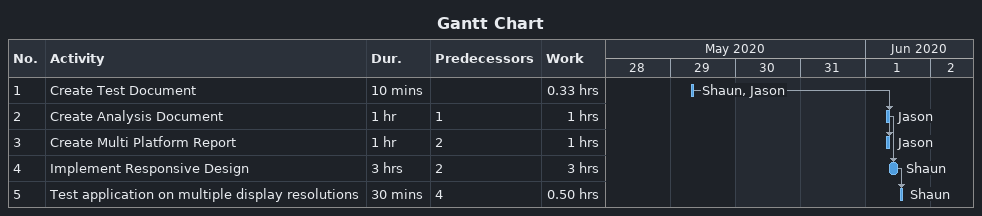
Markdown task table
Gantt Chart

| ID | Task | Duration | Start | Finish | Predecessors | Resources | Work (h) |
|---|---|---|---|---|---|---|---|
| 1 | Create Test Document | 10min | 2020-05-29 | 2020-05-29 |  | Shaun, Jason | 0.33 |
| 2 | Create Analysis Document | 1h | 2020-06-01 | 2020-06-01 | 1 | Jason | 1 |
| 3 | Create Multi Platform Report | 1h | 2020-06-01 | 2020-06-01 | 2 | Jason | 1 |
| 4 | Implement Responsive Design | 3h | 2020-06-01 | 2020-06-01 | 2 | Shaun | 3 |
| 5 | Test application on multiple display resolutions | 30min | 2020-06-01 | 2020-06-01 | 4 | Shaun | 0.50 |
